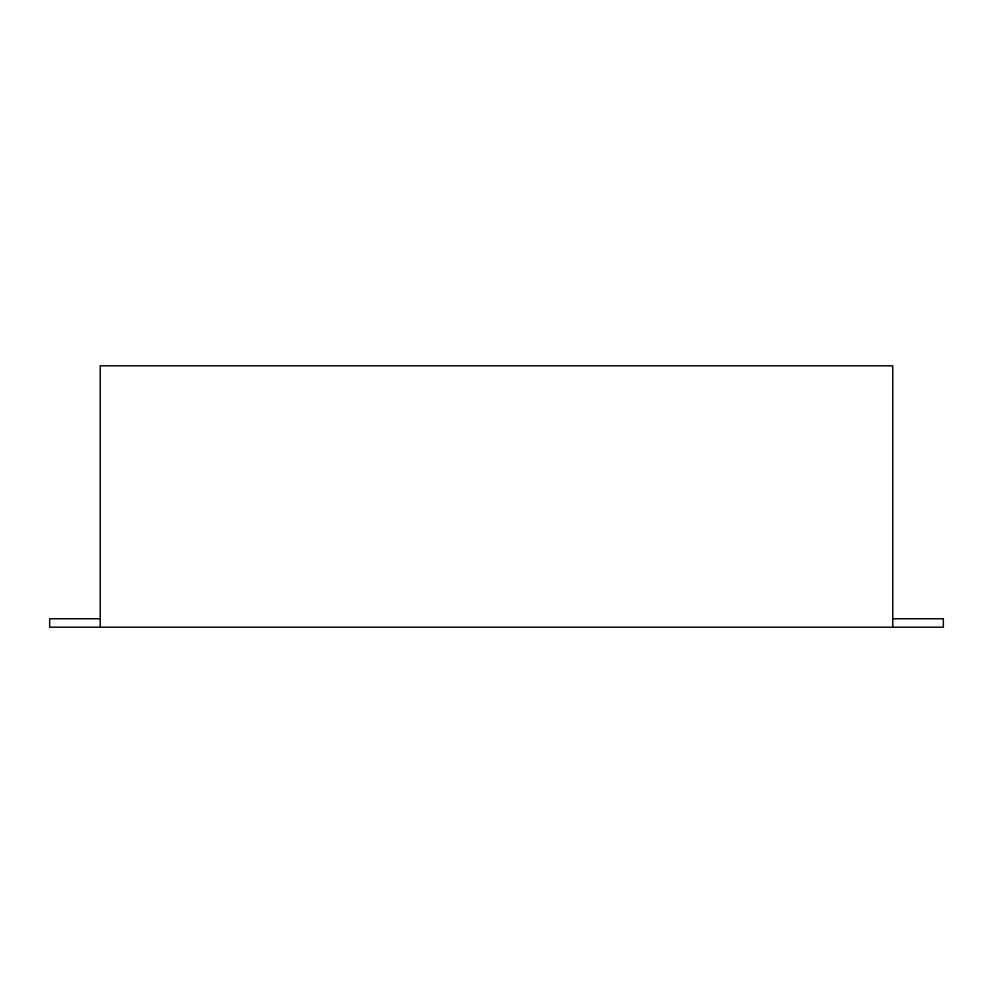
<?xml version="1.0" encoding="UTF-8"?>
<svg xmlns="http://www.w3.org/2000/svg" width="993" height="993" viewBox="0 0 993 993"><rect width="100%" height="100%" fill="white"/><g stroke="black" fill="none" stroke-linecap="round" stroke-linejoin="round"><path stroke-width="1.49" d="M100.231 618.751L49.65 618.751L49.65 627.179L943.35 627.179L943.35 618.751L892.769 618.751M892.769 627.179L892.769 365.821L100.231 365.821L100.231 627.179"/></g></svg>
